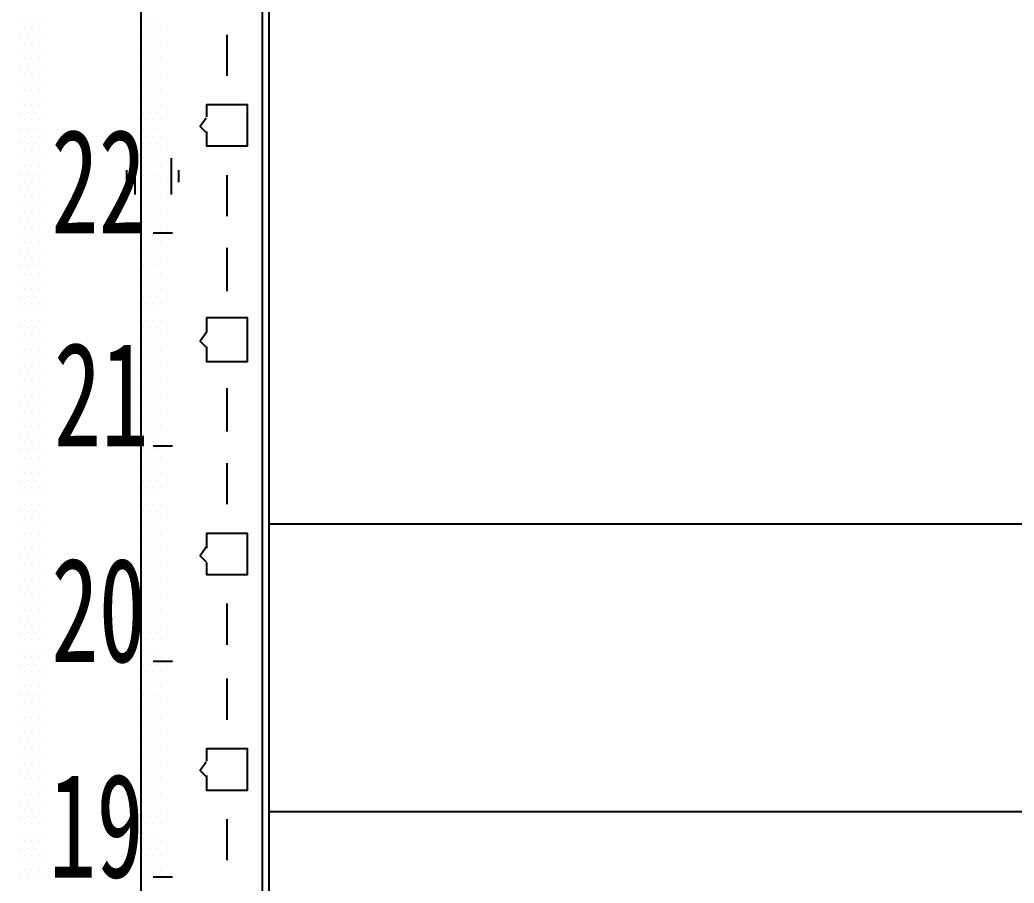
# Model space of a CAD drawing. Header units: metres. Extents: x 17 to 1264, y 17 to 859.
# Drawn here: x 170.5 to 229.6, y 382 to 433.3 of the extents above; entities that cross this region are included whole.
import ezdxf

# ---------------------------------------------------------------- set-up
doc = ezdxf.new("R2010")
doc.units = ezdxf.units.M
for name, color, linetype in [('LINES', 7, 'Continuous'), ('POLYLINES', 4, 'Continuous'), ('RECTS', 7, 'Continuous'), ('TEXTS', 3, 'Continuous')]:
    doc.layers.add(name, color=color, linetype=linetype)

msp = doc.modelspace()

# ---------------------------------------------------------------- linework, layer by layer
at = {"layer": 'LINES'}
for p, q in [((185.32, 152.64), (185.32, 755.14)), ((170.49, 433.3), (170.49, 433.3)), ((170.78, 432.86), (170.78, 432.86)), ((170.92, 433.3), (170.92, 433.3)), ((171.21, 432.86), (171.21, 432.86)), ((171.35, 433.3), (171.35, 433.3)), ((171.64, 432.86), (171.64, 432.86)), ((171.79, 433.3), (171.79, 433.3)), ((177.83, 433.3), (177.83, 433.3)), ((177.98, 432.86), (177.98, 432.86)), ((178.27, 433.3), (178.27, 433.3)), ((178.41, 432.86), (178.41, 432.86)), ((178.7, 433.3), (178.7, 433.3)), ((178.84, 432.86), (178.84, 432.86)), ((170.49, 432.29), (170.49, 432.29)), ((170.92, 432.29), (170.92, 432.29)), ((171.35, 432.29), (171.35, 432.29)), ((171.79, 432.29), (171.79, 432.29)), ((177.83, 432.29), (177.83, 432.29)), ((178.27, 432.29), (178.27, 432.29)), ((178.7, 432.29), (178.7, 432.29)), ((182.8, 432.43), (182.8, 429.98)), ((170.78, 431.86), (170.78, 431.86)), ((171.21, 431.86), (171.21, 431.86)), ((171.64, 431.86), (171.64, 431.86)), ((177.98, 431.86), (177.98, 431.86)), ((178.41, 431.86), (178.41, 431.86)), ((178.84, 431.86), (178.84, 431.86)), ((170.49, 431.42), (170.49, 431.42)), ((170.92, 431.42), (170.92, 431.42)), ((171.35, 431.42), (171.35, 431.42)), ((171.79, 431.42), (171.79, 431.42)), ((177.83, 431.42), (177.83, 431.42)), ((178.27, 431.42), (178.27, 431.42)), ((178.7, 431.42), (178.7, 431.42)), ((170.49, 430.56), (170.49, 430.56)), ((170.78, 430.99), (170.78, 430.99)), ((170.92, 430.56), (170.92, 430.56)), ((171.21, 430.99), (171.21, 430.99)), ((171.35, 430.56), (171.35, 430.56)), ((171.64, 430.99), (171.64, 430.99)), ((171.79, 430.56), (171.79, 430.56)), ((177.83, 430.56), (177.83, 430.56)), ((177.98, 430.99), (177.98, 430.99)), ((178.27, 430.56), (178.27, 430.56)), ((178.41, 430.99), (178.41, 430.99)), ((178.7, 430.56), (178.7, 430.56)), ((178.84, 430.99), (178.84, 430.99)), ((170.78, 430.13), (170.78, 430.13)), ((171.21, 430.13), (171.21, 430.13)), ((171.64, 430.13), (171.64, 430.13)), ((177.98, 430.13), (177.98, 430.13)), ((178.41, 430.13), (178.41, 430.13)), ((178.84, 430.13), (178.84, 430.13)), ((170.49, 429.55), (170.49, 429.55)), ((170.92, 429.55), (170.92, 429.55)), ((171.35, 429.55), (171.35, 429.55)), ((171.79, 429.55), (171.79, 429.55)), ((177.83, 429.55), (177.83, 429.55)), ((178.27, 429.55), (178.27, 429.55)), ((178.7, 429.55), (178.7, 429.55)), ((170.49, 428.69), (170.49, 428.69)), ((170.78, 429.12), (170.78, 429.12)), ((170.92, 428.69), (170.92, 428.69)), ((171.21, 429.12), (171.21, 429.12)), ((171.35, 428.69), (171.35, 428.69)), ((171.64, 429.12), (171.64, 429.12)), ((171.79, 428.69), (171.79, 428.69)), ((177.83, 428.69), (177.83, 428.69)), ((177.98, 429.12), (177.98, 429.12)), ((178.27, 428.69), (178.27, 428.69)), ((178.41, 429.12), (178.41, 429.12)), ((178.7, 428.69), (178.7, 428.69)), ((178.84, 429.12), (178.84, 429.12)), ((170.78, 428.26), (170.78, 428.26)), ((171.21, 428.26), (171.21, 428.26)), ((171.64, 428.26), (171.64, 428.26)), ((177.98, 428.26), (177.98, 428.26)), ((178.41, 428.26), (178.41, 428.26)), ((178.84, 428.26), (178.84, 428.26)), ((170.49, 427.82), (170.49, 427.82)), ((170.92, 427.82), (170.92, 427.82)), ((171.35, 427.82), (171.35, 427.82)), ((171.79, 427.82), (171.79, 427.82)), ((177.83, 427.82), (177.83, 427.82)), ((178.27, 427.82), (178.27, 427.82)), ((178.7, 427.82), (178.7, 427.82)), ((170.78, 427.39), (170.78, 427.39)), ((171.21, 427.39), (171.21, 427.39)), ((171.64, 427.39), (171.64, 427.39)), ((177.98, 427.39), (177.98, 427.39)), ((178.41, 427.39), (178.41, 427.39)), ((178.84, 427.39), (178.84, 427.39)), ((170.49, 426.82), (170.49, 426.82)), ((170.78, 426.38), (170.78, 426.38)), ((170.92, 426.82), (170.92, 426.82)), ((171.21, 426.38), (171.21, 426.38)), ((171.35, 426.82), (171.35, 426.82)), ((171.64, 426.38), (171.64, 426.38)), ((171.79, 426.82), (171.79, 426.82)), ((177.83, 426.82), (177.83, 426.82)), ((177.98, 426.38), (177.98, 426.38)), ((178.27, 426.82), (178.27, 426.82)), ((178.41, 426.38), (178.41, 426.38)), ((178.7, 426.82), (178.7, 426.82)), ((178.84, 426.38), (178.84, 426.38)), ((170.49, 425.95), (170.49, 425.95)), ((170.92, 425.95), (170.92, 425.95)), ((171.35, 425.95), (171.35, 425.95)), ((171.79, 425.95), (171.79, 425.95)), ((177.83, 425.95), (177.83, 425.95)), ((178.27, 425.95), (178.27, 425.95)), ((178.7, 425.95), (178.7, 425.95)), ((170.78, 425.52), (170.78, 425.52)), ((171.21, 425.52), (171.21, 425.52)), ((171.64, 425.52), (171.64, 425.52)), ((177.98, 425.52), (177.98, 425.52)), ((178.41, 425.52), (178.41, 425.52)), ((178.84, 425.52), (178.84, 425.52)), ((170.49, 425.09), (170.49, 425.09)), ((170.78, 424.66), (170.78, 424.66)), ((170.92, 425.09), (170.92, 425.09)), ((171.21, 424.66), (171.21, 424.66)), ((171.35, 425.09), (171.35, 425.09)), ((171.64, 424.66), (171.64, 424.66)), ((171.79, 425.09), (171.79, 425.09)), ((177.33, 425.09), (177.33, 422.93)), ((177.83, 425.09), (177.83, 425.09)), ((177.98, 424.66), (177.98, 424.66)), ((178.27, 425.09), (178.27, 425.09)), ((178.41, 424.66), (178.41, 424.66)), ((178.7, 425.09), (178.7, 425.09)), ((178.84, 424.66), (178.84, 424.66)), ((179.49, 425.09), (179.49, 422.93)), ((170.49, 424.08), (170.49, 424.08)), ((170.92, 424.08), (170.92, 424.08)), ((171.35, 424.08), (171.35, 424.08)), ((171.79, 424.08), (171.79, 424.08)), ((176.83, 424.37), (176.83, 423.65)), ((177.83, 424.08), (177.83, 424.08)), ((178.27, 424.08), (178.27, 424.08)), ((178.7, 424.08), (178.7, 424.08)), ((179.92, 424.37), (179.92, 423.65)), ((182.8, 424.08), (182.8, 421.63)), ((170.78, 423.65), (170.78, 423.65)), ((171.21, 423.65), (171.21, 423.65)), ((171.64, 423.65), (171.64, 423.65)), ((177.98, 423.65), (177.98, 423.65)), ((178.41, 423.65), (178.41, 423.65)), ((178.84, 423.65), (178.84, 423.65)), ((170.49, 423.22), (170.49, 423.22)), ((170.78, 422.78), (170.78, 422.78)), ((170.92, 423.22), (170.92, 423.22)), ((171.21, 422.78), (171.21, 422.78)), ((171.35, 423.22), (171.35, 423.22)), ((171.64, 422.78), (171.64, 422.78)), ((171.79, 423.22), (171.79, 423.22)), ((177.83, 423.22), (177.83, 423.22)), ((177.98, 422.78), (177.98, 422.78)), ((178.27, 423.22), (178.27, 423.22)), ((178.41, 422.78), (178.41, 422.78)), ((178.7, 423.22), (178.7, 423.22)), ((178.84, 422.78), (178.84, 422.78)), ((170.49, 422.35), (170.49, 422.35)), ((170.92, 422.35), (170.92, 422.35)), ((171.35, 422.35), (171.35, 422.35)), ((171.79, 422.35), (171.79, 422.35)), ((177.83, 422.35), (177.83, 422.35)), ((178.27, 422.35), (178.27, 422.35)), ((178.7, 422.35), (178.7, 422.35)), ((170.78, 421.92), (170.78, 421.92)), ((171.21, 421.92), (171.21, 421.92)), ((171.64, 421.92), (171.64, 421.92)), ((177.98, 421.92), (177.98, 421.92)), ((178.41, 421.92), (178.41, 421.92)), ((178.84, 421.92), (178.84, 421.92)), ((170.49, 421.34), (170.49, 421.34)), ((170.92, 421.34), (170.92, 421.34)), ((171.35, 421.34), (171.35, 421.34)), ((171.79, 421.34), (171.79, 421.34)), ((177.83, 421.34), (177.83, 421.34)), ((178.27, 421.34), (178.27, 421.34)), ((178.7, 421.34), (178.7, 421.34)), ((170.49, 420.48), (170.49, 420.48)), ((170.78, 420.91), (170.78, 420.91)), ((170.92, 420.48), (170.92, 420.48)), ((171.21, 420.91), (171.21, 420.91)), ((171.35, 420.48), (171.35, 420.48)), ((171.64, 420.91), (171.64, 420.91)), ((171.79, 420.48), (171.79, 420.48)), ((177.83, 420.48), (177.83, 420.48)), ((177.98, 420.91), (177.98, 420.91)), ((178.27, 420.48), (178.27, 420.48)), ((178.41, 420.91), (178.41, 420.91)), ((179.56, 420.62), (178.41, 420.62)), ((178.7, 420.48), (178.7, 420.48)), ((178.84, 420.91), (178.84, 420.91)), ((170.78, 420.05), (170.78, 420.05)), ((171.21, 420.05), (171.21, 420.05)), ((171.64, 420.05), (171.64, 420.05)), ((177.98, 420.05), (177.98, 420.05)), ((178.41, 420.05), (178.41, 420.05)), ((178.84, 420.05), (178.84, 420.05)), ((170.49, 419.62), (170.49, 419.62)), ((170.92, 419.62), (170.92, 419.62)), ((171.35, 419.62), (171.35, 419.62)), ((171.79, 419.62), (171.79, 419.62)), ((177.83, 419.62), (177.83, 419.62)), ((178.27, 419.62), (178.27, 419.62)), ((178.7, 419.62), (178.7, 419.62)), ((182.8, 419.76), (182.8, 417.17)), ((170.49, 418.75), (170.49, 418.75)), ((170.78, 419.18), (170.78, 419.18)), ((170.92, 418.75), (170.92, 418.75)), ((171.21, 419.18), (171.21, 419.18)), ((171.35, 418.75), (171.35, 418.75)), ((171.64, 419.18), (171.64, 419.18)), ((171.79, 418.75), (171.79, 418.75)), ((177.83, 418.75), (177.83, 418.75)), ((177.98, 419.18), (177.98, 419.18)), ((178.27, 418.75), (178.27, 418.75)), ((178.41, 419.18), (178.41, 419.18)), ((178.7, 418.75), (178.7, 418.75)), ((178.84, 419.18), (178.84, 419.18)), ((170.78, 418.18), (170.78, 418.18)), ((171.21, 418.18), (171.21, 418.18)), ((171.64, 418.18), (171.64, 418.18)), ((177.98, 418.18), (177.98, 418.18)), ((178.41, 418.18), (178.41, 418.18)), ((178.84, 418.18), (178.84, 418.18)), ((170.49, 417.74), (170.49, 417.74)), ((170.92, 417.74), (170.92, 417.74)), ((171.35, 417.74), (171.35, 417.74)), ((171.79, 417.74), (171.79, 417.74)), ((177.83, 417.74), (177.83, 417.74)), ((178.27, 417.74), (178.27, 417.74)), ((178.7, 417.74), (178.7, 417.74)), ((170.49, 416.88), (170.49, 416.88)), ((170.78, 417.31), (170.78, 417.31)), ((170.92, 416.88), (170.92, 416.88)), ((171.21, 417.31), (171.21, 417.31)), ((171.35, 416.88), (171.35, 416.88)), ((171.64, 417.31), (171.64, 417.31)), ((171.79, 416.88), (171.79, 416.88)), ((177.83, 416.88), (177.83, 416.88)), ((177.98, 417.31), (177.98, 417.31)), ((178.27, 416.88), (178.27, 416.88)), ((178.41, 417.31), (178.41, 417.31)), ((178.7, 416.88), (178.7, 416.88)), ((178.84, 417.31), (178.84, 417.31)), ((170.78, 416.45), (170.78, 416.45)), ((171.21, 416.45), (171.21, 416.45)), ((171.64, 416.45), (171.64, 416.45)), ((177.98, 416.45), (177.98, 416.45)), ((178.41, 416.45), (178.41, 416.45)), ((178.84, 416.45), (178.84, 416.45)), ((170.49, 416.02), (170.49, 416.02)), ((170.92, 416.02), (170.92, 416.02)), ((171.35, 416.02), (171.35, 416.02)), ((171.79, 416.02), (171.79, 416.02)), ((177.83, 416.02), (177.83, 416.02)), ((178.27, 416.02), (178.27, 416.02)), ((178.7, 416.02), (178.7, 416.02)), ((170.78, 415.44), (170.78, 415.44)), ((171.21, 415.44), (171.21, 415.44)), ((171.64, 415.44), (171.64, 415.44)), ((177.98, 415.44), (177.98, 415.44)), ((178.41, 415.44), (178.41, 415.44)), ((178.84, 415.44), (178.84, 415.44)), ((170.49, 415.01), (170.49, 415.01)), ((170.78, 414.58), (170.78, 414.58)), ((170.92, 415.01), (170.92, 415.01)), ((171.21, 414.58), (171.21, 414.58)), ((171.35, 415.01), (171.35, 415.01)), ((171.64, 414.58), (171.64, 414.58)), ((171.79, 415.01), (171.79, 415.01)), ((177.83, 415.01), (177.83, 415.01)), ((177.98, 414.58), (177.98, 414.58)), ((178.27, 415.01), (178.27, 415.01)), ((178.41, 414.58), (178.41, 414.58)), ((178.7, 415.01), (178.7, 415.01)), ((178.84, 414.58), (178.84, 414.58)), ((170.49, 414.14), (170.49, 414.14)), ((170.92, 414.14), (170.92, 414.14)), ((171.35, 414.14), (171.35, 414.14)), ((171.79, 414.14), (171.79, 414.14)), ((177.83, 414.14), (177.83, 414.14)), ((178.27, 414.14), (178.27, 414.14)), ((178.7, 414.14), (178.7, 414.14)), ((170.78, 413.71), (170.78, 413.71)), ((171.21, 413.71), (171.21, 413.71)), ((171.64, 413.71), (171.64, 413.71)), ((177.98, 413.71), (177.98, 413.71)), ((178.41, 413.71), (178.41, 413.71)), ((178.84, 413.71), (178.84, 413.71)), ((170.49, 413.28), (170.49, 413.28)), ((170.78, 412.7), (170.78, 412.7)), ((170.92, 413.28), (170.92, 413.28)), ((171.21, 412.7), (171.21, 412.7)), ((171.35, 413.28), (171.35, 413.28)), ((171.64, 412.7), (171.64, 412.7)), ((171.79, 413.28), (171.79, 413.28)), ((177.83, 413.28), (177.83, 413.28)), ((177.98, 412.7), (177.98, 412.7)), ((178.27, 413.28), (178.27, 413.28)), ((178.41, 412.7), (178.41, 412.7)), ((178.7, 413.28), (178.7, 413.28)), ((178.84, 412.7), (178.84, 412.7)), ((170.49, 412.27), (170.49, 412.27)), ((170.92, 412.27), (170.92, 412.27)), ((171.35, 412.27), (171.35, 412.27)), ((171.79, 412.27), (171.79, 412.27)), ((177.83, 412.27), (177.83, 412.27)), ((178.27, 412.27), (178.27, 412.27)), ((178.7, 412.27), (178.7, 412.27)), ((170.78, 411.84), (170.78, 411.84)), ((171.21, 411.84), (171.21, 411.84)), ((171.64, 411.84), (171.64, 411.84)), ((177.98, 411.84), (177.98, 411.84)), ((178.41, 411.84), (178.41, 411.84)), ((178.84, 411.84), (178.84, 411.84)), ((170.49, 411.41), (170.49, 411.41)), ((170.78, 410.98), (170.78, 410.98)), ((170.92, 411.41), (170.92, 411.41)), ((171.21, 410.98), (171.21, 410.98)), ((171.35, 411.41), (171.35, 411.41)), ((171.64, 410.98), (171.64, 410.98)), ((171.79, 411.41), (171.79, 411.41)), ((177.83, 411.41), (177.83, 411.41)), ((177.98, 410.98), (177.98, 410.98)), ((178.27, 411.41), (178.27, 411.41)), ((178.41, 410.98), (178.41, 410.98)), ((178.7, 411.41), (178.7, 411.41)), ((178.84, 410.98), (178.84, 410.98)), ((182.8, 411.41), (182.8, 408.82)), ((170.49, 410.54), (170.49, 410.54)), ((170.92, 410.54), (170.92, 410.54)), ((171.35, 410.54), (171.35, 410.54)), ((171.79, 410.54), (171.79, 410.54)), ((177.83, 410.54), (177.83, 410.54)), ((178.27, 410.54), (178.27, 410.54)), ((178.7, 410.54), (178.7, 410.54)), ((170.78, 409.97), (170.78, 409.97)), ((171.21, 409.97), (171.21, 409.97)), ((171.64, 409.97), (171.64, 409.97)), ((177.98, 409.97), (177.98, 409.97)), ((178.41, 409.97), (178.41, 409.97)), ((178.84, 409.97), (178.84, 409.97)), ((170.49, 409.54), (170.49, 409.54)), ((170.92, 409.54), (170.92, 409.54)), ((171.35, 409.54), (171.35, 409.54)), ((171.79, 409.54), (171.79, 409.54)), ((177.83, 409.54), (177.83, 409.54)), ((178.27, 409.54), (178.27, 409.54)), ((178.7, 409.54), (178.7, 409.54)), ((170.49, 408.67), (170.49, 408.67)), ((170.78, 409.1), (170.78, 409.1)), ((170.92, 408.67), (170.92, 408.67)), ((171.21, 409.1), (171.21, 409.1)), ((171.35, 408.67), (171.35, 408.67)), ((171.64, 409.1), (171.64, 409.1)), ((171.79, 408.67), (171.79, 408.67)), ((177.83, 408.67), (177.83, 408.67)), ((177.98, 409.1), (177.98, 409.1)), ((178.27, 408.67), (178.27, 408.67)), ((178.41, 409.1), (178.41, 409.1)), ((178.7, 408.67), (178.7, 408.67)), ((178.84, 409.1), (178.84, 409.1)), ((170.78, 408.24), (170.78, 408.24)), ((171.21, 408.24), (171.21, 408.24)), ((171.64, 408.24), (171.64, 408.24)), ((177.98, 408.24), (177.98, 408.24)), ((178.41, 408.24), (178.41, 408.24)), ((178.84, 408.24), (178.84, 408.24)), ((170.49, 407.81), (170.49, 407.81)), ((170.92, 407.81), (170.92, 407.81)), ((171.35, 407.81), (171.35, 407.81)), ((171.79, 407.81), (171.79, 407.81)), ((177.83, 407.81), (177.83, 407.81)), ((178.27, 407.81), (178.27, 407.81)), ((179.56, 407.95), (178.41, 407.95)), ((178.7, 407.81), (178.7, 407.81)), ((170.49, 406.8), (170.49, 406.8)), ((170.78, 407.23), (170.78, 407.23)), ((170.92, 406.8), (170.92, 406.8)), ((171.21, 407.23), (171.21, 407.23)), ((171.35, 406.8), (171.35, 406.8)), ((171.64, 407.23), (171.64, 407.23)), ((171.79, 406.8), (171.79, 406.8)), ((177.83, 406.8), (177.83, 406.8)), ((177.98, 407.23), (177.98, 407.23)), ((178.27, 406.8), (178.27, 406.8)), ((178.41, 407.23), (178.41, 407.23)), ((178.7, 406.8), (178.7, 406.8)), ((178.84, 407.23), (178.84, 407.23)), ((182.8, 406.94), (182.8, 404.5)), ((170.78, 406.37), (170.78, 406.37)), ((171.21, 406.37), (171.21, 406.37)), ((171.64, 406.37), (171.64, 406.37)), ((177.98, 406.37), (177.98, 406.37)), ((178.41, 406.37), (178.41, 406.37)), ((178.84, 406.37), (178.84, 406.37)), ((170.49, 405.94), (170.49, 405.94)), ((170.92, 405.94), (170.92, 405.94)), ((171.35, 405.94), (171.35, 405.94)), ((171.79, 405.94), (171.79, 405.94)), ((177.83, 405.94), (177.83, 405.94)), ((178.27, 405.94), (178.27, 405.94)), ((178.7, 405.94), (178.7, 405.94)), ((170.49, 405.07), (170.49, 405.07)), ((170.78, 405.5), (170.78, 405.5)), ((170.92, 405.07), (170.92, 405.07)), ((171.21, 405.5), (171.21, 405.5)), ((171.35, 405.07), (171.35, 405.07)), ((171.64, 405.5), (171.64, 405.5)), ((171.79, 405.07), (171.79, 405.07)), ((177.83, 405.07), (177.83, 405.07)), ((177.98, 405.5), (177.98, 405.5)), ((178.27, 405.07), (178.27, 405.07)), ((178.41, 405.5), (178.41, 405.5)), ((178.7, 405.07), (178.7, 405.07)), ((178.84, 405.5), (178.84, 405.5)), ((170.78, 404.5), (170.78, 404.5)), ((171.21, 404.5), (171.21, 404.5)), ((171.64, 404.5), (171.64, 404.5)), ((177.98, 404.5), (177.98, 404.5)), ((178.41, 404.5), (178.41, 404.5)), ((178.84, 404.5), (178.84, 404.5)), ((170.49, 404.06), (170.49, 404.06)), ((170.92, 404.06), (170.92, 404.06)), ((171.35, 404.06), (171.35, 404.06)), ((171.79, 404.06), (171.79, 404.06)), ((177.83, 404.06), (177.83, 404.06)), ((178.27, 404.06), (178.27, 404.06)), ((178.7, 404.06), (178.7, 404.06)), ((170.78, 403.63), (170.78, 403.63)), ((171.21, 403.63), (171.21, 403.63)), ((171.64, 403.63), (171.64, 403.63)), ((177.98, 403.63), (177.98, 403.63)), ((178.41, 403.63), (178.41, 403.63)), ((178.84, 403.63), (178.84, 403.63)), ((170.49, 403.2), (170.49, 403.2)), ((170.78, 402.77), (170.78, 402.77)), ((170.92, 403.2), (170.92, 403.2)), ((171.21, 402.77), (171.21, 402.77)), ((171.35, 403.2), (171.35, 403.2)), ((171.64, 402.77), (171.64, 402.77)), ((171.79, 403.2), (171.79, 403.2)), ((177.83, 403.2), (177.83, 403.2)), ((177.98, 402.77), (177.98, 402.77)), ((178.27, 403.2), (178.27, 403.2)), ((178.41, 402.77), (178.41, 402.77)), ((178.7, 403.2), (178.7, 403.2)), ((178.84, 402.77), (178.84, 402.77)), ((170.49, 402.34), (170.49, 402.34)), ((170.92, 402.34), (170.92, 402.34)), ((171.35, 402.34), (171.35, 402.34)), ((171.79, 402.34), (171.79, 402.34)), ((177.83, 402.34), (177.83, 402.34)), ((178.27, 402.34), (178.27, 402.34)), ((178.7, 402.34), (178.7, 402.34)), ((170.78, 401.9), (170.78, 401.9)), ((171.21, 401.9), (171.21, 401.9)), ((171.64, 401.9), (171.64, 401.9)), ((177.98, 401.9), (177.98, 401.9)), ((178.41, 401.9), (178.41, 401.9)), ((178.84, 401.9), (178.84, 401.9)), ((170.49, 401.33), (170.49, 401.33)), ((170.78, 400.9), (170.78, 400.9)), ((170.92, 401.33), (170.92, 401.33)), ((171.21, 400.9), (171.21, 400.9)), ((171.35, 401.33), (171.35, 401.33)), ((171.64, 400.9), (171.64, 400.9)), ((171.79, 401.33), (171.79, 401.33)), ((177.83, 401.33), (177.83, 401.33)), ((177.98, 400.9), (177.98, 400.9)), ((178.27, 401.33), (178.27, 401.33)), ((178.41, 400.9), (178.41, 400.9)), ((178.7, 401.33), (178.7, 401.33)), ((178.84, 400.9), (178.84, 400.9)), ((170.49, 400.46), (170.49, 400.46)), ((170.92, 400.46), (170.92, 400.46)), ((171.35, 400.46), (171.35, 400.46)), ((171.79, 400.46), (171.79, 400.46)), ((177.83, 400.46), (177.83, 400.46)), ((178.27, 400.46), (178.27, 400.46)), ((178.7, 400.46), (178.7, 400.46)), ((170.78, 400.03), (170.78, 400.03)), ((171.21, 400.03), (171.21, 400.03)), ((171.64, 400.03), (171.64, 400.03)), ((177.98, 400.03), (177.98, 400.03)), ((178.41, 400.03), (178.41, 400.03)), ((178.84, 400.03), (178.84, 400.03)), ((170.49, 399.6), (170.49, 399.6)), ((170.78, 399.17), (170.78, 399.17)), ((170.92, 399.6), (170.92, 399.6)), ((171.21, 399.17), (171.21, 399.17)), ((171.35, 399.6), (171.35, 399.6)), ((171.64, 399.17), (171.64, 399.17)), ((171.79, 399.6), (171.79, 399.6)), ((177.83, 399.6), (177.83, 399.6)), ((177.98, 399.17), (177.98, 399.17)), ((178.27, 399.6), (178.27, 399.6)), ((178.41, 399.17), (178.41, 399.17)), ((178.7, 399.6), (178.7, 399.6)), ((178.84, 399.17), (178.84, 399.17)), ((170.49, 398.59), (170.49, 398.59)), ((170.92, 398.59), (170.92, 398.59)), ((171.35, 398.59), (171.35, 398.59)), ((171.79, 398.59), (171.79, 398.59)), ((177.83, 398.59), (177.83, 398.59)), ((178.27, 398.59), (178.27, 398.59)), ((178.7, 398.59), (178.7, 398.59)), ((182.8, 398.59), (182.8, 396.14)), ((170.78, 398.16), (170.78, 398.16)), ((171.21, 398.16), (171.21, 398.16)), ((171.64, 398.16), (171.64, 398.16)), ((177.98, 398.16), (177.98, 398.16)), ((178.41, 398.16), (178.41, 398.16)), ((178.84, 398.16), (178.84, 398.16)), ((170.49, 397.73), (170.49, 397.73)), ((170.92, 397.73), (170.92, 397.73)), ((171.35, 397.73), (171.35, 397.73)), ((171.79, 397.73), (171.79, 397.73)), ((177.83, 397.73), (177.83, 397.73)), ((178.27, 397.73), (178.27, 397.73)), ((178.7, 397.73), (178.7, 397.73)), ((170.49, 396.86), (170.49, 396.86)), ((170.78, 397.3), (170.78, 397.3)), ((170.92, 396.86), (170.92, 396.86)), ((171.21, 397.3), (171.21, 397.3)), ((171.35, 396.86), (171.35, 396.86)), ((171.64, 397.3), (171.64, 397.3)), ((171.79, 396.86), (171.79, 396.86)), ((177.83, 396.86), (177.83, 396.86)), ((177.98, 397.3), (177.98, 397.3)), ((178.27, 396.86), (178.27, 396.86)), ((178.41, 397.3), (178.41, 397.3)), ((178.7, 396.86), (178.7, 396.86)), ((178.84, 397.3), (178.84, 397.3)), ((170.78, 396.43), (170.78, 396.43)), ((171.21, 396.43), (171.21, 396.43)), ((171.64, 396.43), (171.64, 396.43)), ((177.98, 396.43), (177.98, 396.43)), ((178.41, 396.43), (178.41, 396.43)), ((178.84, 396.43), (178.84, 396.43)), ((170.49, 395.86), (170.49, 395.86)), ((170.92, 395.86), (170.92, 395.86)), ((171.35, 395.86), (171.35, 395.86)), ((171.79, 395.86), (171.79, 395.86)), ((177.83, 395.86), (177.83, 395.86)), ((178.27, 395.86), (178.27, 395.86)), ((178.7, 395.86), (178.7, 395.86)), ((170.49, 394.99), (170.49, 394.99)), ((170.78, 395.42), (170.78, 395.42)), ((170.92, 394.99), (170.92, 394.99)), ((171.21, 395.42), (171.21, 395.42)), ((171.35, 394.99), (171.35, 394.99)), ((171.64, 395.42), (171.64, 395.42)), ((171.79, 394.99), (171.79, 394.99)), ((177.83, 394.99), (177.83, 394.99)), ((177.98, 395.42), (177.98, 395.42)), ((178.27, 394.99), (178.27, 394.99)), ((178.41, 395.42), (178.41, 395.42)), ((179.56, 395.14), (178.41, 395.14)), ((178.7, 394.99), (178.7, 394.99)), ((178.84, 395.42), (178.84, 395.42)), ((170.78, 394.56), (170.78, 394.56)), ((171.21, 394.56), (171.21, 394.56)), ((171.64, 394.56), (171.64, 394.56)), ((177.98, 394.56), (177.98, 394.56)), ((178.41, 394.56), (178.41, 394.56)), ((178.84, 394.56), (178.84, 394.56)), ((170.49, 394.13), (170.49, 394.13)), ((170.92, 394.13), (170.92, 394.13)), ((171.35, 394.13), (171.35, 394.13)), ((171.79, 394.13), (171.79, 394.13)), ((177.83, 394.13), (177.83, 394.13)), ((178.27, 394.13), (178.27, 394.13)), ((178.7, 394.13), (178.7, 394.13)), ((182.8, 394.13), (182.8, 391.68)), ((170.78, 393.7), (170.78, 393.7)), ((171.21, 393.7), (171.21, 393.7)), ((171.64, 393.7), (171.64, 393.7)), ((177.98, 393.7), (177.98, 393.7)), ((178.41, 393.7), (178.41, 393.7)), ((178.84, 393.7), (178.84, 393.7)), ((170.49, 393.12), (170.49, 393.12)), ((170.78, 392.69), (170.78, 392.69)), ((170.92, 393.12), (170.92, 393.12)), ((171.21, 392.69), (171.21, 392.69)), ((171.35, 393.12), (171.35, 393.12)), ((171.64, 392.69), (171.64, 392.69)), ((171.79, 393.12), (171.79, 393.12)), ((177.83, 393.12), (177.83, 393.12)), ((177.98, 392.69), (177.98, 392.69)), ((178.27, 393.12), (178.27, 393.12)), ((178.41, 392.69), (178.41, 392.69)), ((178.7, 393.12), (178.7, 393.12)), ((178.84, 392.69), (178.84, 392.69)), ((170.49, 392.26), (170.49, 392.26)), ((170.92, 392.26), (170.92, 392.26)), ((171.35, 392.26), (171.35, 392.26)), ((171.79, 392.26), (171.79, 392.26)), ((177.83, 392.26), (177.83, 392.26)), ((178.27, 392.26), (178.27, 392.26)), ((178.7, 392.26), (178.7, 392.26)), ((170.78, 391.82), (170.78, 391.82)), ((171.21, 391.82), (171.21, 391.82)), ((171.64, 391.82), (171.64, 391.82)), ((177.98, 391.82), (177.98, 391.82)), ((178.41, 391.82), (178.41, 391.82)), ((178.84, 391.82), (178.84, 391.82)), ((170.49, 391.39), (170.49, 391.39)), ((170.78, 390.96), (170.78, 390.96)), ((170.92, 391.39), (170.92, 391.39)), ((171.21, 390.96), (171.21, 390.96)), ((171.35, 391.39), (171.35, 391.39)), ((171.64, 390.96), (171.64, 390.96)), ((171.79, 391.39), (171.79, 391.39)), ((177.83, 391.39), (177.83, 391.39)), ((177.98, 390.96), (177.98, 390.96)), ((178.27, 391.39), (178.27, 391.39)), ((178.41, 390.96), (178.41, 390.96)), ((178.7, 391.39), (178.7, 391.39)), ((178.84, 390.96), (178.84, 390.96)), ((170.49, 390.38), (170.49, 390.38)), ((170.92, 390.38), (170.92, 390.38)), ((171.35, 390.38), (171.35, 390.38)), ((171.79, 390.38), (171.79, 390.38)), ((177.83, 390.38), (177.83, 390.38)), ((178.27, 390.38), (178.27, 390.38)), ((178.7, 390.38), (178.7, 390.38)), ((170.78, 389.95), (170.78, 389.95)), ((171.21, 389.95), (171.21, 389.95)), ((171.64, 389.95), (171.64, 389.95)), ((177.98, 389.95), (177.98, 389.95)), ((178.41, 389.95), (178.41, 389.95)), ((178.84, 389.95), (178.84, 389.95)), ((170.49, 389.52), (170.49, 389.52)), ((170.78, 389.09), (170.78, 389.09)), ((170.92, 389.52), (170.92, 389.52)), ((171.21, 389.09), (171.21, 389.09)), ((171.35, 389.52), (171.35, 389.52)), ((171.64, 389.09), (171.64, 389.09)), ((171.79, 389.52), (171.79, 389.52)), ((177.83, 389.52), (177.83, 389.52)), ((177.98, 389.09), (177.98, 389.09)), ((178.27, 389.52), (178.27, 389.52)), ((178.41, 389.09), (178.41, 389.09)), ((178.7, 389.52), (178.7, 389.52)), ((178.84, 389.09), (178.84, 389.09)), ((170.49, 388.66), (170.49, 388.66)), ((170.92, 388.66), (170.92, 388.66)), ((171.35, 388.66), (171.35, 388.66)), ((171.79, 388.66), (171.79, 388.66)), ((177.83, 388.66), (177.83, 388.66)), ((178.27, 388.66), (178.27, 388.66)), ((178.7, 388.66), (178.7, 388.66)), ((170.78, 388.22), (170.78, 388.22)), ((171.21, 388.22), (171.21, 388.22)), ((171.64, 388.22), (171.64, 388.22)), ((177.98, 388.22), (177.98, 388.22)), ((178.41, 388.22), (178.41, 388.22)), ((178.84, 388.22), (178.84, 388.22)), ((170.49, 387.65), (170.49, 387.65)), ((170.92, 387.65), (170.92, 387.65)), ((171.35, 387.65), (171.35, 387.65)), ((171.79, 387.65), (171.79, 387.65)), ((177.83, 387.65), (177.83, 387.65)), ((178.27, 387.65), (178.27, 387.65)), ((178.7, 387.65), (178.7, 387.65)), ((170.49, 386.78), (170.49, 386.78)), ((170.78, 387.22), (170.78, 387.22)), ((170.92, 386.78), (170.92, 386.78)), ((171.21, 387.22), (171.21, 387.22)), ((171.35, 386.78), (171.35, 386.78)), ((171.64, 387.22), (171.64, 387.22)), ((171.79, 386.78), (171.79, 386.78)), ((177.83, 386.78), (177.83, 386.78)), ((177.98, 387.22), (177.98, 387.22)), ((178.27, 386.78), (178.27, 386.78)), ((178.41, 387.22), (178.41, 387.22)), ((178.7, 386.78), (178.7, 386.78)), ((178.84, 387.22), (178.84, 387.22)), ((170.78, 386.35), (170.78, 386.35)), ((171.21, 386.35), (171.21, 386.35)), ((171.64, 386.35), (171.64, 386.35)), ((177.98, 386.35), (177.98, 386.35)), ((178.41, 386.35), (178.41, 386.35)), ((178.84, 386.35), (178.84, 386.35)), ((170.49, 385.92), (170.49, 385.92)), ((170.92, 385.92), (170.92, 385.92)), ((171.35, 385.92), (171.35, 385.92)), ((171.79, 385.92), (171.79, 385.92)), ((177.83, 385.92), (177.83, 385.92)), ((178.27, 385.92), (178.27, 385.92)), ((178.7, 385.92), (178.7, 385.92)), ((182.8, 385.78), (182.8, 383.33)), ((170.78, 385.49), (170.78, 385.49)), ((171.21, 385.49), (171.21, 385.49)), ((171.64, 385.49), (171.64, 385.49)), ((177.98, 385.49), (177.98, 385.49)), ((178.41, 385.49), (178.41, 385.49)), ((178.84, 385.49), (178.84, 385.49)), ((170.49, 384.91), (170.49, 384.91)), ((170.78, 384.48), (170.78, 384.48)), ((170.92, 384.91), (170.92, 384.91)), ((171.21, 384.48), (171.21, 384.48)), ((171.35, 384.91), (171.35, 384.91)), ((171.64, 384.48), (171.64, 384.48)), ((171.79, 384.91), (171.79, 384.91)), ((177.83, 384.91), (177.83, 384.91)), ((177.98, 384.48), (177.98, 384.48)), ((178.27, 384.91), (178.27, 384.91)), ((178.41, 384.48), (178.41, 384.48)), ((178.7, 384.91), (178.7, 384.91)), ((178.84, 384.48), (178.84, 384.48)), ((170.49, 384.05), (170.49, 384.05)), ((170.92, 384.05), (170.92, 384.05)), ((171.35, 384.05), (171.35, 384.05)), ((171.79, 384.05), (171.79, 384.05)), ((177.83, 384.05), (177.83, 384.05)), ((178.27, 384.05), (178.27, 384.05)), ((178.7, 384.05), (178.7, 384.05)), ((170.49, 383.18), (170.49, 383.18)), ((170.78, 383.62), (170.78, 383.62)), ((170.92, 383.18), (170.92, 383.18)), ((171.21, 383.62), (171.21, 383.62)), ((171.35, 383.18), (171.35, 383.18)), ((171.64, 383.62), (171.64, 383.62)), ((171.79, 383.18), (171.79, 383.18)), ((177.83, 383.18), (177.83, 383.18)), ((177.98, 383.62), (177.98, 383.62)), ((178.27, 383.18), (178.27, 383.18)), ((178.41, 383.62), (178.41, 383.62)), ((178.7, 383.18), (178.7, 383.18)), ((178.84, 383.62), (178.84, 383.62)), ((170.78, 382.75), (170.78, 382.75)), ((171.21, 382.75), (171.21, 382.75)), ((171.64, 382.75), (171.64, 382.75)), ((177.98, 382.75), (177.98, 382.75)), ((178.41, 382.75), (178.41, 382.75)), ((178.84, 382.75), (178.84, 382.75)), ((170.49, 382.32), (170.49, 382.32)), ((170.92, 382.32), (170.92, 382.32)), ((171.35, 382.32), (171.35, 382.32)), ((171.79, 382.32), (171.79, 382.32)), ((177.83, 382.32), (177.83, 382.32)), ((178.27, 382.32), (178.27, 382.32)), ((179.56, 382.32), (178.41, 382.32)), ((178.7, 382.32), (178.7, 382.32))]:
    msp.add_line(p, q, dxfattribs=at)
at = {"layer": 'POLYLINES'}
for points in [[(177.69, 755.14), (177.69, 611.42), (177.69, 152.64)], [(184.89, 737.57), (184.89, 596.88), (184.89, 152.64)], [(181.58, 426.67), (181.58, 425.81), (184.03, 425.81), (184.03, 428.26), (181.58, 428.26), (181.58, 427.54)], [(181.57, 427.47), (181.21, 426.97), (181.57, 426.61)], [(181.58, 413.86), (181.58, 412.99), (184.03, 412.99), (184.03, 415.58), (181.58, 415.58), (181.58, 414.72)], [(181.57, 414.7), (181.21, 414.2), (181.57, 413.84)], [(181.58, 401.04), (181.58, 400.32), (184.03, 400.32), (184.03, 402.77), (181.58, 402.77), (181.58, 401.9)], [(181.57, 401.94), (181.21, 401.44), (181.57, 401.08)], [(181.58, 388.37), (181.58, 387.5), (184.03, 387.5), (184.03, 389.95), (181.58, 389.95), (181.58, 389.23)], [(181.57, 389.17), (181.21, 388.67), (181.57, 388.31)]]:
    msp.add_lwpolyline(points, dxfattribs=at)
at = {"layer": 'RECTS'}
msp.add_lwpolyline([(185.32, 403.34), (327.45, 403.34), (327.45, 386.21), (185.32, 386.21)], dxfattribs=at)

# ---------------------------------------------------------------- texts
at = {"layer": 'TEXTS', "width": 0.666667}
for s, p in [('22', (172.36, 420.61)), ('21', (172.51, 407.94)), ('20', (172.36, 395.12)), ('19', (172.22, 382.3))]:
    msp.add_text(s, height=6.21, dxfattribs=at).set_placement(p)

doc.saveas('drawing.dxf')
